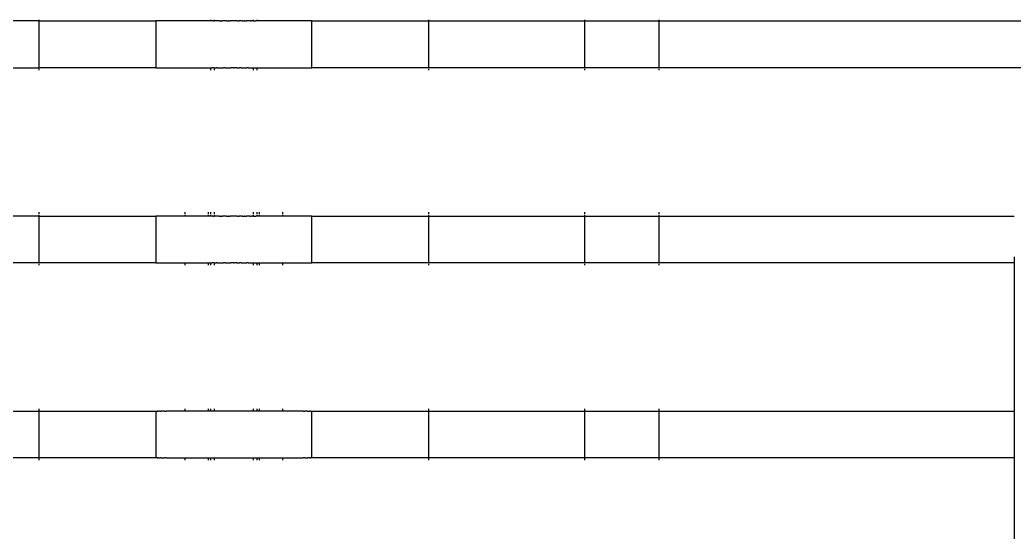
# Model space of a CAD drawing. Header units: millimetres. Extents: x -2916 to 2490, y 92 to 4100.
# Drawn here: x -6.9 to 247.9, y 2837.1 to 2968.4 of the extents above; entities that cross this region are included whole.
import ezdxf

# ---------------------------------------------------------------- set-up
doc = ezdxf.new("R2010")
doc.units = ezdxf.units.MM

msp = doc.modelspace()

# ---------------------------------------------------------------- linework, layer by layer
for p, q in [((-2.08, 2968.14), (-42.08, 2968.14)), ((-2.08, 2968.41), (-2.08, 2968.21)), ((-2.08, 2968.21), (-2.08, 2968.14)), ((-2.08, 2968.14), (27.92, 2968.14)), ((-2.08, 2968.14), (-2.08, 2956.14)), ((27.92, 2968.14), (27.92, 2956.14)), ((28.01, 2968.14), (27.92, 2968.14)), ((28.12, 2968.14), (28.01, 2968.14)), ((28.28, 2968.14), (28.12, 2968.14)), ((28.48, 2968.14), (28.28, 2968.14)), ((28.73, 2968.14), (28.48, 2968.14)), ((29.02, 2968.14), (28.73, 2968.14)), ((29.35, 2968.14), (29.02, 2968.14)), ((29.73, 2968.14), (29.35, 2968.14)), ((30.14, 2968.14), (29.73, 2968.14)), ((30.6, 2968.14), (30.14, 2968.14)), ((31.09, 2968.14), (30.6, 2968.14)), ((31.63, 2968.14), (31.09, 2968.14)), ((32.2, 2968.14), (31.63, 2968.14)), ((32.8, 2968.14), (32.2, 2968.14)), ((33.44, 2968.14), (32.8, 2968.14)), ((34.12, 2968.14), (33.44, 2968.14)), ((34.82, 2968.14), (34.12, 2968.14)), ((35.55, 2968.14), (34.82, 2968.14)), ((36.32, 2968.14), (35.55, 2968.14)), ((37.11, 2968.14), (36.32, 2968.14)), ((37.92, 2968.14), (37.11, 2968.14)), ((38.75, 2968.14), (37.92, 2968.14)), ((39.61, 2968.14), (38.75, 2968.14)), ((40.48, 2968.14), (39.61, 2968.14)), ((41.38, 2968.14), (40.48, 2968.14)), ((41.92, 2968.14), (41.38, 2968.14)), ((41.92, 2968.41), (41.92, 2968.21)), ((41.92, 2968.21), (41.92, 2968.14)), ((42.28, 2968.14), (41.92, 2968.14)), ((42.51, 2968.14), (42.28, 2968.14)), ((42.51, 2968.14), (42.92, 2968.14)), ((42.92, 2968.41), (42.92, 2968.21)), ((42.92, 2968.21), (42.92, 2968.14)), ((42.96, 2968.14), (42.92, 2968.14)), ((43.1, 2968.14), (42.96, 2968.14)), ((43.14, 2968.14), (43.1, 2968.14)), ((43.2, 2968.14), (43.14, 2968.14)), ((43.34, 2968.14), (43.2, 2968.14)), ((43.4, 2968.14), (43.34, 2968.14)), ((43.67, 2968.14), (43.4, 2968.14)), ((43.78, 2968.14), (43.67, 2968.14)), ((44.09, 2968.14), (43.78, 2968.14)), ((44.12, 2968.14), (44.09, 2968.14)), ((44.19, 2968.14), (44.12, 2968.14)), ((44.19, 2968.14), (44.59, 2968.14)), ((44.7, 2968.14), (44.59, 2968.14)), ((44.7, 2968.14), (45.07, 2968.14)), ((45.15, 2968.14), (45.07, 2968.14)), ((45.28, 2968.14), (45.15, 2968.14)), ((45.76, 2968.14), (45.28, 2968.14)), ((45.91, 2968.14), (45.76, 2968.14)), ((46.02, 2968.14), (45.91, 2968.14)), ((46.02, 2968.14), (46.44, 2968.14)), ((46.58, 2968.14), (46.44, 2968.14)), ((46.58, 2968.14), (46.97, 2968.14)), ((47.13, 2968.14), (46.97, 2968.14)), ((47.28, 2968.14), (47.13, 2968.14)), ((47.84, 2968.14), (47.28, 2968.14)), ((47.92, 2968.14), (47.84, 2968.14)), ((47.99, 2968.14), (47.92, 2968.14)), ((48.56, 2968.14), (47.99, 2968.14)), ((48.7, 2968.14), (48.56, 2968.14)), ((48.87, 2968.14), (48.7, 2968.14)), ((48.87, 2968.14), (49.26, 2968.14)), ((49.4, 2968.14), (49.26, 2968.14)), ((49.82, 2968.14), (49.4, 2968.14)), ((49.93, 2968.14), (49.82, 2968.14)), ((50.08, 2968.14), (49.93, 2968.14)), ((50.08, 2968.14), (50.56, 2968.14)), ((50.68, 2968.14), (50.56, 2968.14)), ((50.76, 2968.14), (50.68, 2968.14)), ((50.76, 2968.14), (51.14, 2968.14)), ((51.25, 2968.14), (51.14, 2968.14)), ((51.65, 2968.14), (51.25, 2968.14)), ((51.72, 2968.14), (51.65, 2968.14)), ((51.74, 2968.14), (51.72, 2968.14)), ((52.06, 2968.14), (51.74, 2968.14)), ((52.16, 2968.14), (52.06, 2968.14)), ((52.16, 2968.14), (52.44, 2968.14)), ((52.5, 2968.14), (52.44, 2968.14)), ((52.64, 2968.14), (52.5, 2968.14)), ((52.69, 2968.14), (52.64, 2968.14)), ((52.74, 2968.14), (52.69, 2968.14)), ((52.87, 2968.14), (52.74, 2968.14)), ((52.92, 2968.14), (52.87, 2968.14)), ((52.92, 2968.41), (52.92, 2968.21)), ((52.92, 2968.21), (52.92, 2968.14)), ((52.92, 2968.14), (53.33, 2968.14)), ((53.33, 2968.14), (53.55, 2968.14)), ((53.92, 2968.14), (53.55, 2968.14)), ((53.92, 2968.21), (53.92, 2968.41)), ((53.92, 2968.14), (53.92, 2968.21)), ((54.46, 2968.14), (53.92, 2968.14)), ((55.35, 2968.14), (54.46, 2968.14)), ((56.23, 2968.14), (55.35, 2968.14)), ((57.08, 2968.14), (56.23, 2968.14)), ((57.92, 2968.14), (57.08, 2968.14)), ((58.73, 2968.14), (57.92, 2968.14)), ((59.52, 2968.14), (58.73, 2968.14)), ((60.28, 2968.14), (59.52, 2968.14)), ((61.02, 2968.14), (60.28, 2968.14)), ((61.72, 2968.14), (61.02, 2968.14)), ((62.39, 2968.14), (61.72, 2968.14)), ((63.03, 2968.14), (62.39, 2968.14)), ((63.64, 2968.14), (63.03, 2968.14)), ((64.21, 2968.14), (63.64, 2968.14)), ((64.74, 2968.14), (64.21, 2968.14)), ((65.24, 2968.14), (64.74, 2968.14)), ((65.69, 2968.14), (65.24, 2968.14)), ((66.11, 2968.14), (65.69, 2968.14)), ((66.49, 2968.14), (66.11, 2968.14)), ((66.82, 2968.14), (66.49, 2968.14)), ((67.11, 2968.14), (66.82, 2968.14)), ((67.35, 2968.14), (67.11, 2968.14)), ((67.56, 2968.14), (67.35, 2968.14)), ((67.71, 2968.14), (67.56, 2968.14)), ((67.83, 2968.14), (67.71, 2968.14)), ((67.92, 2968.14), (67.83, 2968.14)), ((67.92, 2956.14), (67.92, 2968.14)), ((67.92, 2968.14), (97.92, 2968.14)), ((97.92, 2968.21), (97.92, 2968.41)), ((97.92, 2968.14), (97.92, 2968.21)), ((97.92, 2956.14), (97.92, 2968.14)), ((97.92, 2968.14), (137.92, 2968.14)), ((137.92, 2968.21), (137.92, 2968.41)), ((137.92, 2968.14), (137.92, 2968.21)), ((137.92, 2956.14), (137.92, 2968.14)), ((137.92, 2968.14), (156.6, 2968.14)), ((156.6, 2968.14), (156.66, 2968.14)), ((156.66, 2968.14), (156.84, 2968.14)), ((156.84, 2968.41), (156.84, 2968.21)), ((156.84, 2968.14), (156.84, 2968.21)), ((156.84, 2968.14), (156.84, 2956.14)), ((156.84, 2968.14), (299.14, 2968.14)), ((-42.08, 2956.14), (-2.08, 2956.14)), ((-2.08, 2956.14), (-2.08, 2956.11)), ((27.92, 2956.14), (-2.08, 2956.14)), ((-2.08, 2956.11), (-2.08, 2956.08)), ((27.92, 2956.14), (28.01, 2956.14)), ((28.01, 2956.14), (28.12, 2956.14)), ((28.12, 2956.14), (28.28, 2956.14)), ((28.28, 2956.14), (28.48, 2956.14)), ((28.48, 2956.14), (28.73, 2956.14)), ((28.73, 2956.14), (29.02, 2956.14)), ((29.02, 2956.14), (29.35, 2956.14)), ((29.35, 2956.14), (29.73, 2956.14)), ((29.73, 2956.14), (30.14, 2956.14)), ((30.14, 2956.14), (30.6, 2956.14)), ((30.6, 2956.14), (31.09, 2956.14)), ((31.09, 2956.14), (31.63, 2956.14)), ((31.63, 2956.14), (32.2, 2956.14)), ((32.2, 2956.14), (32.8, 2956.14)), ((32.8, 2956.14), (33.44, 2956.14)), ((33.44, 2956.14), (34.12, 2956.14)), ((34.12, 2956.14), (34.82, 2956.14)), ((34.82, 2956.14), (35.55, 2956.14)), ((35.55, 2956.14), (36.32, 2956.14)), ((36.32, 2956.14), (37.11, 2956.14)), ((37.11, 2956.14), (37.92, 2956.14)), ((37.92, 2956.14), (38.75, 2956.14)), ((38.75, 2956.14), (39.61, 2956.14)), ((39.61, 2956.14), (40.48, 2956.14)), ((40.48, 2956.14), (41.38, 2956.14)), ((41.38, 2956.14), (41.92, 2956.14)), ((41.92, 2956.14), (41.92, 2956.08)), ((41.92, 2956.14), (42.28, 2956.14)), ((42.51, 2956.14), (42.28, 2956.14)), ((42.92, 2956.14), (42.51, 2956.14)), ((42.92, 2956.14), (42.92, 2956.08)), ((42.92, 2956.14), (42.96, 2956.14)), ((42.96, 2956.14), (43.1, 2956.14)), ((43.1, 2956.14), (43.14, 2956.14)), ((43.14, 2956.14), (43.2, 2956.14)), ((43.2, 2956.14), (43.34, 2956.14)), ((43.34, 2956.14), (43.4, 2956.14)), ((43.67, 2956.14), (43.4, 2956.14)), ((43.67, 2956.14), (43.78, 2956.14)), ((43.78, 2956.14), (44.09, 2956.14)), ((44.09, 2956.14), (44.12, 2956.14)), ((44.12, 2956.14), (44.19, 2956.14)), ((44.19, 2956.14), (44.59, 2956.14)), ((44.59, 2956.14), (44.7, 2956.14)), ((44.7, 2956.14), (45.07, 2956.14)), ((45.07, 2956.14), (45.15, 2956.14)), ((45.15, 2956.14), (45.28, 2956.14)), ((45.76, 2956.14), (45.28, 2956.14)), ((45.76, 2956.14), (45.91, 2956.14)), ((45.91, 2956.14), (46.02, 2956.14)), ((46.02, 2956.14), (46.44, 2956.14)), ((46.44, 2956.14), (46.58, 2956.14)), ((46.58, 2956.14), (46.97, 2956.14)), ((46.97, 2956.14), (47.13, 2956.14)), ((47.28, 2956.14), (47.13, 2956.14)), ((47.84, 2956.14), (47.28, 2956.14)), ((47.84, 2956.14), (47.92, 2956.14)), ((47.92, 2956.14), (47.99, 2956.14)), ((48.56, 2956.14), (47.99, 2956.14)), ((48.7, 2956.14), (48.56, 2956.14)), ((48.7, 2956.14), (48.87, 2956.14)), ((48.87, 2956.14), (49.26, 2956.14)), ((49.26, 2956.14), (49.4, 2956.14)), ((49.82, 2956.14), (49.4, 2956.14)), ((49.82, 2956.14), (49.93, 2956.14)), ((49.93, 2956.14), (50.08, 2956.14)), ((50.08, 2956.14), (50.56, 2956.14)), ((50.56, 2956.14), (50.68, 2956.14)), ((50.68, 2956.14), (50.76, 2956.14)), ((50.76, 2956.14), (51.14, 2956.14)), ((51.14, 2956.14), (51.25, 2956.14)), ((51.65, 2956.14), (51.25, 2956.14)), ((51.65, 2956.14), (51.72, 2956.14)), ((51.72, 2956.14), (51.74, 2956.14)), ((51.74, 2956.14), (52.06, 2956.14)), ((52.06, 2956.14), (52.16, 2956.14)), ((52.16, 2956.14), (52.44, 2956.14)), ((52.44, 2956.14), (52.5, 2956.14)), ((52.5, 2956.14), (52.64, 2956.14)), ((52.64, 2956.14), (52.69, 2956.14)), ((52.69, 2956.14), (52.74, 2956.14)), ((52.74, 2956.14), (52.87, 2956.14)), ((52.87, 2956.14), (52.92, 2956.14)), ((52.92, 2956.14), (52.92, 2956.08)), ((52.92, 2956.14), (53.33, 2956.14)), ((53.33, 2956.14), (53.55, 2956.14)), ((53.55, 2956.14), (53.92, 2956.14)), ((53.92, 2956.08), (53.92, 2956.14)), ((53.92, 2956.14), (54.46, 2956.14)), ((54.46, 2956.14), (55.35, 2956.14)), ((55.35, 2956.14), (56.23, 2956.14)), ((56.23, 2956.14), (57.08, 2956.14)), ((57.08, 2956.14), (57.92, 2956.14)), ((57.92, 2956.14), (58.73, 2956.14)), ((58.73, 2956.14), (59.52, 2956.14)), ((59.52, 2956.14), (60.28, 2956.14)), ((60.28, 2956.14), (61.02, 2956.14)), ((61.02, 2956.14), (61.72, 2956.14)), ((61.72, 2956.14), (62.39, 2956.14)), ((62.39, 2956.14), (63.03, 2956.14)), ((63.03, 2956.14), (63.64, 2956.14)), ((63.64, 2956.14), (64.21, 2956.14)), ((64.21, 2956.14), (64.74, 2956.14)), ((64.74, 2956.14), (65.24, 2956.14)), ((65.24, 2956.14), (65.69, 2956.14)), ((65.69, 2956.14), (66.11, 2956.14)), ((66.11, 2956.14), (66.49, 2956.14)), ((66.49, 2956.14), (66.82, 2956.14)), ((66.82, 2956.14), (67.11, 2956.14)), ((67.11, 2956.14), (67.35, 2956.14)), ((67.35, 2956.14), (67.56, 2956.14)), ((67.56, 2956.14), (67.71, 2956.14)), ((67.71, 2956.14), (67.83, 2956.14)), ((67.83, 2956.14), (67.92, 2956.14)), ((97.92, 2956.14), (67.92, 2956.14)), ((97.92, 2956.1), (97.92, 2956.14)), ((137.92, 2956.14), (97.92, 2956.14)), ((97.92, 2956.08), (97.92, 2956.1)), ((137.92, 2956.11), (137.92, 2956.14)), ((156.6, 2956.14), (137.92, 2956.14)), ((137.92, 2956.08), (137.92, 2956.11)), ((156.66, 2956.14), (156.6, 2956.14)), ((156.84, 2956.14), (156.66, 2956.14)), ((156.84, 2956.14), (156.84, 2956.11)), ((299.14, 2956.14), (156.84, 2956.14)), ((156.84, 2956.11), (156.84, 2956.08)), ((-2.08, 2955.88), (-2.08, 2955.56)), ((41.92, 2955.88), (41.92, 2955.56)), ((42.92, 2955.88), (42.92, 2955.56)), ((52.92, 2955.88), (52.92, 2955.56)), ((53.92, 2955.56), (53.92, 2955.88)), ((97.92, 2955.56), (97.92, 2955.88)), ((137.92, 2955.56), (137.92, 2955.88)), ((156.84, 2955.88), (156.84, 2955.56)), ((-2.08, 2918.14), (-42.08, 2918.14)), ((-2.08, 2919.14), (-2.08, 2918.73)), ((-2.08, 2918.41), (-2.08, 2918.21)), ((-2.08, 2918.21), (-2.08, 2918.14)), ((-2.08, 2918.14), (27.92, 2918.14)), ((-2.08, 2918.14), (-2.08, 2906.14)), ((27.92, 2918.14), (27.92, 2906.14)), ((28.01, 2918.14), (27.92, 2918.14)), ((28.12, 2918.14), (28.01, 2918.14)), ((28.28, 2918.14), (28.12, 2918.14)), ((28.48, 2918.14), (28.28, 2918.14)), ((28.73, 2918.14), (28.48, 2918.14)), ((29.02, 2918.14), (28.73, 2918.14)), ((29.35, 2918.14), (29.02, 2918.14)), ((29.73, 2918.14), (29.35, 2918.14)), ((30.14, 2918.14), (29.73, 2918.14)), ((30.6, 2918.14), (30.14, 2918.14)), ((31.09, 2918.14), (30.6, 2918.14)), ((31.63, 2918.14), (31.09, 2918.14)), ((32.2, 2918.14), (31.63, 2918.14)), ((32.8, 2918.14), (32.2, 2918.14)), ((33.44, 2918.14), (32.8, 2918.14)), ((34.12, 2918.14), (33.44, 2918.14)), ((34.82, 2918.14), (34.12, 2918.14)), ((35.42, 2918.14), (34.82, 2918.14)), ((35.42, 2918.73), (35.42, 2919.14)), ((35.42, 2918.21), (35.42, 2918.41)), ((35.42, 2918.14), (35.42, 2918.21)), ((35.55, 2918.14), (35.42, 2918.14)), ((36.32, 2918.14), (35.55, 2918.14)), ((37.11, 2918.14), (36.32, 2918.14)), ((37.92, 2918.14), (37.11, 2918.14)), ((38.75, 2918.14), (37.92, 2918.14)), ((39.61, 2918.14), (38.75, 2918.14)), ((40.48, 2918.14), (39.61, 2918.14)), ((41.38, 2918.14), (40.48, 2918.14)), ((41.42, 2918.14), (41.38, 2918.14)), ((41.42, 2918.73), (41.42, 2919.14)), ((41.42, 2918.21), (41.42, 2918.41)), ((41.42, 2918.14), (41.42, 2918.21)), ((41.92, 2918.14), (41.42, 2918.14)), ((41.92, 2919.14), (41.92, 2918.73)), ((41.92, 2918.41), (41.92, 2918.21)), ((41.92, 2918.14), (41.92, 2918.21)), ((42.28, 2918.14), (41.92, 2918.14)), ((42.51, 2918.14), (42.28, 2918.14)), ((42.51, 2918.14), (42.92, 2918.14)), ((42.92, 2919.14), (42.92, 2918.73)), ((42.92, 2918.41), (42.92, 2918.21)), ((42.92, 2918.14), (42.92, 2918.21)), ((42.96, 2918.14), (42.92, 2918.14)), ((43.1, 2918.14), (42.96, 2918.14)), ((43.14, 2918.14), (43.1, 2918.14)), ((43.2, 2918.14), (43.14, 2918.14)), ((43.34, 2918.14), (43.2, 2918.14)), ((43.4, 2918.14), (43.34, 2918.14)), ((43.67, 2918.14), (43.4, 2918.14)), ((43.78, 2918.14), (43.67, 2918.14)), ((44.09, 2918.14), (43.78, 2918.14)), ((44.12, 2918.14), (44.09, 2918.14)), ((44.19, 2918.14), (44.12, 2918.14)), ((44.19, 2918.14), (44.59, 2918.14)), ((44.7, 2918.14), (44.59, 2918.14)), ((44.7, 2918.14), (45.07, 2918.14)), ((45.15, 2918.14), (45.07, 2918.14)), ((45.28, 2918.14), (45.15, 2918.14)), ((45.76, 2918.14), (45.28, 2918.14)), ((45.91, 2918.14), (45.76, 2918.14)), ((46.02, 2918.14), (45.91, 2918.14)), ((46.02, 2918.14), (46.44, 2918.14)), ((46.58, 2918.14), (46.44, 2918.14)), ((46.58, 2918.14), (46.97, 2918.14)), ((47.13, 2918.14), (46.97, 2918.14)), ((47.28, 2918.14), (47.13, 2918.14)), ((47.84, 2918.14), (47.28, 2918.14)), ((47.92, 2918.14), (47.84, 2918.14)), ((47.99, 2918.14), (47.92, 2918.14)), ((48.56, 2918.14), (47.99, 2918.14)), ((48.7, 2918.14), (48.56, 2918.14)), ((48.87, 2918.14), (48.7, 2918.14)), ((48.87, 2918.14), (49.26, 2918.14)), ((49.4, 2918.14), (49.26, 2918.14)), ((49.82, 2918.14), (49.4, 2918.14)), ((49.93, 2918.14), (49.82, 2918.14)), ((50.08, 2918.14), (49.93, 2918.14)), ((50.08, 2918.14), (50.56, 2918.14)), ((50.68, 2918.14), (50.56, 2918.14)), ((50.76, 2918.14), (50.68, 2918.14)), ((50.76, 2918.14), (51.14, 2918.14)), ((51.25, 2918.14), (51.14, 2918.14)), ((51.65, 2918.14), (51.25, 2918.14)), ((51.72, 2918.14), (51.65, 2918.14)), ((51.74, 2918.14), (51.72, 2918.14)), ((52.06, 2918.14), (51.74, 2918.14)), ((52.16, 2918.14), (52.06, 2918.14)), ((52.16, 2918.14), (52.44, 2918.14)), ((52.5, 2918.14), (52.44, 2918.14)), ((52.64, 2918.14), (52.5, 2918.14)), ((52.69, 2918.14), (52.64, 2918.14)), ((52.74, 2918.14), (52.69, 2918.14)), ((52.87, 2918.14), (52.74, 2918.14)), ((52.92, 2918.14), (52.87, 2918.14)), ((52.92, 2919.14), (52.92, 2918.73)), ((52.92, 2918.41), (52.92, 2918.21)), ((52.92, 2918.14), (52.92, 2918.21)), ((52.92, 2918.14), (53.33, 2918.14)), ((53.33, 2918.14), (53.55, 2918.14)), ((53.92, 2918.14), (53.55, 2918.14)), ((53.92, 2918.73), (53.92, 2919.14)), ((53.92, 2918.21), (53.92, 2918.41)), ((53.92, 2918.14), (53.92, 2918.21)), ((54.42, 2918.14), (53.92, 2918.14)), ((54.42, 2919.14), (54.42, 2918.73)), ((54.42, 2918.41), (54.42, 2918.21)), ((54.42, 2918.14), (54.42, 2918.21)), ((54.46, 2918.14), (54.42, 2918.14)), ((55.35, 2918.14), (54.46, 2918.14)), ((56.23, 2918.14), (55.35, 2918.14)), ((57.08, 2918.14), (56.23, 2918.14)), ((57.92, 2918.14), (57.08, 2918.14)), ((58.73, 2918.14), (57.92, 2918.14)), ((59.52, 2918.14), (58.73, 2918.14)), ((60.28, 2918.14), (59.52, 2918.14)), ((60.42, 2918.14), (60.28, 2918.14)), ((60.42, 2919.14), (60.42, 2918.73)), ((60.42, 2918.41), (60.42, 2918.21)), ((60.42, 2918.14), (60.42, 2918.21)), ((61.02, 2918.14), (60.42, 2918.14)), ((61.72, 2918.14), (61.02, 2918.14)), ((62.39, 2918.14), (61.72, 2918.14)), ((63.03, 2918.14), (62.39, 2918.14)), ((63.64, 2918.14), (63.03, 2918.14)), ((64.21, 2918.14), (63.64, 2918.14)), ((64.74, 2918.14), (64.21, 2918.14)), ((65.24, 2918.14), (64.74, 2918.14)), ((65.69, 2918.14), (65.24, 2918.14)), ((66.11, 2918.14), (65.69, 2918.14)), ((66.49, 2918.14), (66.11, 2918.14)), ((66.82, 2918.14), (66.49, 2918.14)), ((67.11, 2918.14), (66.82, 2918.14)), ((67.35, 2918.14), (67.11, 2918.14)), ((67.56, 2918.14), (67.35, 2918.14)), ((67.71, 2918.14), (67.56, 2918.14)), ((67.83, 2918.14), (67.71, 2918.14)), ((67.92, 2918.14), (67.83, 2918.14)), ((67.92, 2906.14), (67.92, 2918.14)), ((67.92, 2918.14), (97.92, 2918.14)), ((97.92, 2918.73), (97.92, 2919.14)), ((97.92, 2918.21), (97.92, 2918.41)), ((97.92, 2918.14), (97.92, 2918.21)), ((97.92, 2906.14), (97.92, 2918.14)), ((97.92, 2918.14), (137.92, 2918.14)), ((137.92, 2918.73), (137.92, 2919.14)), ((137.92, 2918.21), (137.92, 2918.41)), ((137.92, 2918.14), (137.92, 2918.21)), ((137.92, 2906.14), (137.92, 2918.14)), ((137.92, 2918.14), (156.6, 2918.14)), ((156.6, 2918.14), (156.66, 2918.14)), ((156.66, 2918.14), (156.84, 2918.14)), ((156.84, 2919.14), (156.84, 2918.73)), ((156.84, 2918.41), (156.84, 2918.18)), ((156.84, 2918.18), (156.84, 2918.14)), ((156.84, 2918.14), (156.84, 2906.14)), ((156.84, 2918.14), (247.92, 2918.14)), ((247.92, 2907.66), (247.92, 2906.14)), ((-2.08, 2906.14), (-32.64, 2906.14)), ((-2.08, 2906.14), (-2.08, 2906.12)), ((27.92, 2906.14), (-2.08, 2906.14)), ((-2.08, 2906.12), (-2.08, 2906.08)), ((-2.08, 2905.88), (-2.08, 2905.56)), ((27.92, 2906.14), (28.01, 2906.14)), ((28.01, 2906.14), (28.12, 2906.14)), ((28.12, 2906.14), (28.28, 2906.14)), ((28.28, 2906.14), (28.48, 2906.14)), ((28.48, 2906.14), (28.73, 2906.14)), ((28.73, 2906.14), (29.02, 2906.14)), ((29.02, 2906.14), (29.35, 2906.14)), ((29.35, 2906.14), (29.73, 2906.14)), ((29.73, 2906.14), (30.14, 2906.14)), ((30.14, 2906.14), (30.6, 2906.14)), ((30.6, 2906.14), (31.09, 2906.14)), ((31.09, 2906.14), (31.63, 2906.14)), ((31.63, 2906.14), (32.2, 2906.14)), ((32.2, 2906.14), (32.8, 2906.14)), ((32.8, 2906.14), (33.44, 2906.14)), ((33.44, 2906.14), (34.12, 2906.14)), ((34.12, 2906.14), (34.82, 2906.14)), ((34.82, 2906.14), (35.42, 2906.14)), ((35.42, 2906.08), (35.42, 2906.14)), ((35.42, 2906.14), (35.55, 2906.14)), ((35.42, 2905.56), (35.42, 2905.88)), ((35.55, 2906.14), (36.32, 2906.14)), ((36.32, 2906.14), (37.11, 2906.14)), ((37.11, 2906.14), (37.92, 2906.14)), ((37.92, 2906.14), (38.75, 2906.14)), ((38.75, 2906.14), (39.61, 2906.14)), ((39.61, 2906.14), (40.48, 2906.14)), ((40.48, 2906.14), (41.38, 2906.14)), ((41.38, 2906.14), (41.42, 2906.14)), ((41.42, 2906.08), (41.42, 2906.14)), ((41.42, 2906.14), (41.92, 2906.14)), ((41.42, 2905.56), (41.42, 2905.88)), ((41.92, 2906.14), (41.92, 2906.08)), ((41.92, 2906.14), (42.28, 2906.14)), ((41.92, 2905.88), (41.92, 2905.56)), ((42.51, 2906.14), (42.28, 2906.14)), ((42.92, 2906.14), (42.51, 2906.14)), ((42.92, 2906.14), (42.92, 2906.08)), ((42.92, 2906.14), (42.96, 2906.14)), ((42.92, 2905.88), (42.92, 2905.56)), ((42.96, 2906.14), (43.1, 2906.14)), ((43.1, 2906.14), (43.14, 2906.14)), ((43.14, 2906.14), (43.2, 2906.14)), ((43.2, 2906.14), (43.34, 2906.14)), ((43.34, 2906.14), (43.4, 2906.14)), ((43.67, 2906.14), (43.4, 2906.14)), ((43.67, 2906.14), (43.78, 2906.14)), ((43.78, 2906.14), (44.09, 2906.14)), ((44.09, 2906.14), (44.12, 2906.14)), ((44.12, 2906.14), (44.19, 2906.14)), ((44.19, 2906.14), (44.59, 2906.14)), ((44.59, 2906.14), (44.7, 2906.14)), ((44.7, 2906.14), (45.07, 2906.14)), ((45.07, 2906.14), (45.15, 2906.14)), ((45.15, 2906.14), (45.28, 2906.14)), ((45.76, 2906.14), (45.28, 2906.14)), ((45.76, 2906.14), (45.91, 2906.14)), ((45.91, 2906.14), (46.02, 2906.14)), ((46.02, 2906.14), (46.44, 2906.14)), ((46.44, 2906.14), (46.58, 2906.14)), ((46.58, 2906.14), (46.97, 2906.14)), ((46.97, 2906.14), (47.13, 2906.14)), ((47.28, 2906.14), (47.13, 2906.14)), ((47.84, 2906.14), (47.28, 2906.14)), ((47.84, 2906.14), (47.92, 2906.14)), ((47.92, 2906.14), (47.99, 2906.14)), ((48.56, 2906.14), (47.99, 2906.14)), ((48.7, 2906.14), (48.56, 2906.14)), ((48.7, 2906.14), (48.87, 2906.14)), ((48.87, 2906.14), (49.26, 2906.14)), ((49.26, 2906.14), (49.4, 2906.14)), ((49.82, 2906.14), (49.4, 2906.14)), ((49.82, 2906.14), (49.93, 2906.14)), ((49.93, 2906.14), (50.08, 2906.14)), ((50.08, 2906.14), (50.56, 2906.14)), ((50.56, 2906.14), (50.68, 2906.14)), ((50.68, 2906.14), (50.76, 2906.14)), ((50.76, 2906.14), (51.14, 2906.14)), ((51.14, 2906.14), (51.25, 2906.14)), ((51.65, 2906.14), (51.25, 2906.14)), ((51.65, 2906.14), (51.72, 2906.14)), ((51.72, 2906.14), (51.74, 2906.14)), ((51.74, 2906.14), (52.06, 2906.14)), ((52.06, 2906.14), (52.16, 2906.14)), ((52.16, 2906.14), (52.44, 2906.14)), ((52.44, 2906.14), (52.5, 2906.14)), ((52.5, 2906.14), (52.64, 2906.14)), ((52.64, 2906.14), (52.69, 2906.14)), ((52.69, 2906.14), (52.74, 2906.14)), ((52.74, 2906.14), (52.87, 2906.14)), ((52.87, 2906.14), (52.92, 2906.14)), ((52.92, 2906.14), (52.92, 2906.08)), ((52.92, 2906.14), (53.33, 2906.14)), ((52.92, 2905.88), (52.92, 2905.56)), ((53.33, 2906.14), (53.55, 2906.14)), ((53.55, 2906.14), (53.92, 2906.14)), ((53.92, 2906.08), (53.92, 2906.14)), ((53.92, 2906.14), (54.42, 2906.14)), ((53.92, 2905.56), (53.92, 2905.88)), ((54.42, 2906.14), (54.42, 2906.08)), ((54.42, 2906.14), (54.46, 2906.14)), ((54.42, 2905.88), (54.42, 2905.56)), ((54.46, 2906.14), (55.35, 2906.14)), ((55.35, 2906.14), (56.23, 2906.14)), ((56.23, 2906.14), (57.08, 2906.14)), ((57.08, 2906.14), (57.92, 2906.14)), ((57.92, 2906.14), (58.73, 2906.14)), ((58.73, 2906.14), (59.52, 2906.14)), ((59.52, 2906.14), (60.28, 2906.14)), ((60.28, 2906.14), (60.42, 2906.14)), ((60.42, 2906.14), (60.42, 2906.08)), ((60.42, 2906.14), (61.02, 2906.14)), ((60.42, 2905.88), (60.42, 2905.56)), ((61.02, 2906.14), (61.72, 2906.14)), ((61.72, 2906.14), (62.39, 2906.14)), ((62.39, 2906.14), (63.03, 2906.14)), ((63.03, 2906.14), (63.64, 2906.14)), ((63.64, 2906.14), (64.21, 2906.14)), ((64.21, 2906.14), (64.74, 2906.14)), ((64.74, 2906.14), (65.24, 2906.14)), ((65.24, 2906.14), (65.69, 2906.14)), ((65.69, 2906.14), (66.11, 2906.14)), ((66.11, 2906.14), (66.49, 2906.14)), ((66.49, 2906.14), (66.82, 2906.14)), ((66.82, 2906.14), (67.11, 2906.14)), ((67.11, 2906.14), (67.35, 2906.14)), ((67.35, 2906.14), (67.56, 2906.14)), ((67.56, 2906.14), (67.71, 2906.14)), ((67.71, 2906.14), (67.83, 2906.14)), ((67.83, 2906.14), (67.92, 2906.14)), ((97.92, 2906.14), (67.92, 2906.14)), ((97.92, 2906.11), (97.92, 2906.14)), ((137.92, 2906.14), (97.92, 2906.14)), ((97.92, 2906.08), (97.92, 2906.11)), ((97.92, 2905.56), (97.92, 2905.88)), ((137.92, 2906.11), (137.92, 2906.14)), ((156.6, 2906.14), (137.92, 2906.14)), ((137.92, 2906.08), (137.92, 2906.11)), ((137.92, 2905.56), (137.92, 2905.88)), ((156.66, 2906.14), (156.6, 2906.14)), ((156.84, 2906.14), (156.66, 2906.14)), ((156.84, 2906.14), (156.84, 2906.11)), ((247.92, 2906.14), (156.84, 2906.14)), ((156.84, 2906.11), (156.84, 2906.08)), ((156.84, 2905.88), (156.84, 2905.56)), ((247.92, 2906.14), (247.92, 2906.11)), ((247.92, 2906.11), (247.92, 2906.08)), ((247.92, 2906.08), (247.92, 2905.88)), ((247.92, 2905.88), (247.92, 2905.56)), ((247.92, 2905.56), (247.92, 2905.14)), ((247.92, 2905.14), (247.92, 2904.66)), ((247.92, 2904.66), (247.92, 2904.53)), ((247.92, 2904.53), (247.92, 2904.14)), ((247.92, 2904.14), (247.92, 2870.14)), ((247.92, 2870.14), (247.92, 2869.76)), ((247.92, 2869.76), (247.92, 2869.63)), ((247.92, 2869.63), (247.92, 2869.14)), ((-42.08, 2868.14), (-2.08, 2868.14)), ((-2.08, 2868.73), (-2.08, 2868.41)), ((-2.08, 2868.41), (-2.08, 2868.21)), ((-2.08, 2868.14), (-2.08, 2856.14)), ((-2.08, 2868.14), (27.92, 2868.14)), ((27.92, 2868.14), (27.92, 2856.14)), ((27.92, 2868.14), (28.01, 2868.14)), ((28.01, 2868.14), (28.12, 2868.14)), ((28.12, 2868.14), (28.28, 2868.14)), ((28.48, 2868.14), (28.28, 2868.14)), ((28.48, 2868.14), (28.73, 2868.14)), ((29.02, 2868.14), (28.73, 2868.14)), ((29.02, 2868.14), (29.35, 2868.14)), ((29.73, 2868.14), (29.35, 2868.14)), ((30.14, 2868.14), (29.73, 2868.14)), ((30.14, 2868.14), (30.6, 2868.14)), ((31.09, 2868.14), (30.6, 2868.14)), ((31.63, 2868.14), (31.09, 2868.14)), ((32.2, 2868.14), (31.63, 2868.14)), ((32.8, 2868.14), (32.2, 2868.14)), ((33.44, 2868.14), (32.8, 2868.14)), ((34.12, 2868.14), (33.44, 2868.14)), ((34.82, 2868.14), (34.12, 2868.14)), ((35.42, 2868.14), (34.82, 2868.14)), ((35.42, 2868.41), (35.42, 2868.73)), ((35.42, 2868.21), (35.42, 2868.41)), ((35.42, 2868.14), (35.42, 2868.18)), ((35.55, 2868.14), (35.42, 2868.14)), ((36.32, 2868.14), (35.55, 2868.14)), ((37.11, 2868.14), (36.32, 2868.14)), ((37.92, 2868.14), (37.11, 2868.14)), ((38.75, 2868.14), (37.92, 2868.14)), ((39.61, 2868.14), (38.75, 2868.14)), ((40.48, 2868.14), (39.61, 2868.14)), ((41.38, 2868.14), (40.48, 2868.14)), ((41.42, 2868.14), (41.38, 2868.14)), ((41.42, 2868.41), (41.42, 2868.73)), ((41.42, 2868.21), (41.42, 2868.41)), ((41.42, 2868.14), (41.42, 2868.18)), ((42.28, 2868.14), (41.42, 2868.14)), ((41.92, 2868.73), (41.92, 2868.41)), ((41.92, 2868.41), (41.92, 2868.21)), ((43.2, 2868.14), (42.28, 2868.14)), ((42.92, 2868.73), (42.92, 2868.41)), ((42.92, 2868.41), (42.92, 2868.21)), ((43.4, 2868.14), (43.2, 2868.14)), ((44.13, 2868.14), (43.4, 2868.14)), ((44.7, 2868.14), (44.13, 2868.14)), ((45.07, 2868.14), (44.7, 2868.14)), ((45.28, 2868.14), (45.07, 2868.14)), ((46.02, 2868.14), (45.28, 2868.14)), ((46.97, 2868.14), (46.02, 2868.14)), ((47.92, 2868.14), (46.97, 2868.14)), ((48.56, 2868.14), (47.92, 2868.14)), ((48.87, 2868.14), (48.56, 2868.14)), ((49.26, 2868.14), (48.87, 2868.14)), ((49.4, 2868.14), (49.26, 2868.14)), ((49.82, 2868.14), (49.4, 2868.14)), ((50.68, 2868.14), (49.82, 2868.14)), ((50.76, 2868.14), (50.68, 2868.14)), ((51.7, 2868.14), (50.76, 2868.14)), ((52.08, 2868.14), (51.7, 2868.14)), ((52.63, 2868.14), (52.08, 2868.14)), ((52.86, 2868.14), (52.63, 2868.14)), ((53.55, 2868.14), (52.86, 2868.14)), ((52.92, 2868.73), (52.92, 2868.41)), ((52.92, 2868.41), (52.92, 2868.21)), ((54.46, 2868.14), (53.55, 2868.14)), ((53.92, 2868.41), (53.92, 2868.73)), ((53.92, 2868.21), (53.92, 2868.41)), ((54.42, 2868.73), (54.42, 2868.41)), ((54.42, 2868.41), (54.42, 2868.21)), ((55.35, 2868.14), (54.46, 2868.14)), ((56.23, 2868.14), (55.35, 2868.14)), ((57.08, 2868.14), (56.23, 2868.14)), ((57.92, 2868.14), (57.08, 2868.14)), ((58.73, 2868.14), (57.92, 2868.14)), ((59.52, 2868.14), (58.73, 2868.14)), ((60.28, 2868.14), (59.52, 2868.14)), ((61.02, 2868.14), (60.28, 2868.14)), ((60.42, 2868.73), (60.42, 2868.41)), ((60.42, 2868.41), (60.42, 2868.21)), ((61.72, 2868.14), (61.02, 2868.14)), ((62.39, 2868.14), (61.72, 2868.14)), ((63.03, 2868.14), (62.39, 2868.14)), ((63.64, 2868.14), (63.03, 2868.14)), ((64.21, 2868.14), (63.64, 2868.14)), ((64.74, 2868.14), (64.21, 2868.14)), ((65.24, 2868.14), (64.74, 2868.14)), ((65.69, 2868.14), (65.24, 2868.14)), ((65.69, 2868.14), (66.11, 2868.14)), ((66.49, 2868.14), (66.11, 2868.14)), ((66.82, 2868.14), (66.49, 2868.14)), ((66.82, 2868.14), (67.11, 2868.14)), ((67.11, 2868.14), (67.35, 2868.14)), ((67.56, 2868.14), (67.35, 2868.14)), ((67.56, 2868.14), (67.71, 2868.14)), ((67.71, 2868.14), (67.83, 2868.14)), ((67.83, 2868.14), (67.92, 2868.14)), ((67.92, 2856.14), (67.92, 2868.14)), ((67.92, 2868.14), (97.92, 2868.14)), ((97.92, 2868.41), (97.92, 2868.73)), ((97.92, 2868.21), (97.92, 2868.41)), ((97.92, 2868.14), (97.92, 2868.21)), ((97.92, 2856.14), (97.92, 2868.14)), ((97.92, 2868.14), (137.92, 2868.14)), ((137.92, 2868.41), (137.92, 2868.73)), ((137.92, 2868.21), (137.92, 2868.41)), ((137.92, 2868.14), (137.92, 2868.21)), ((137.92, 2856.14), (137.92, 2868.14)), ((137.92, 2868.14), (156.6, 2868.14)), ((156.6, 2868.14), (156.66, 2868.14)), ((156.66, 2868.14), (156.84, 2868.14)), ((156.84, 2868.73), (156.84, 2868.41)), ((156.84, 2868.41), (156.84, 2868.21)), ((156.84, 2868.21), (156.84, 2868.17)), ((156.84, 2868.17), (156.84, 2868.14)), ((156.84, 2868.14), (156.84, 2856.14)), ((156.84, 2868.14), (247.92, 2868.14)), ((247.92, 2869.14), (247.92, 2868.73)), ((247.92, 2868.73), (247.92, 2868.41)), ((247.92, 2868.41), (247.92, 2868.21)), ((247.92, 2868.21), (247.92, 2868.14)), ((247.92, 2868.14), (247.92, 2856.14)), ((-2.08, 2856.14), (-42.08, 2856.14)), ((27.92, 2856.14), (-2.08, 2856.14)), ((-2.08, 2856.08), (-2.08, 2855.88)), ((-2.08, 2855.88), (-2.08, 2855.56)), ((28.01, 2856.14), (27.92, 2856.14)), ((28.12, 2856.14), (28.01, 2856.14)), ((28.28, 2856.14), (28.12, 2856.14)), ((28.28, 2856.14), (28.48, 2856.14)), ((28.73, 2856.14), (28.48, 2856.14)), ((28.73, 2856.14), (29.02, 2856.14)), ((29.35, 2856.14), (29.02, 2856.14)), ((29.35, 2856.14), (29.73, 2856.14)), ((29.73, 2856.14), (30.14, 2856.14)), ((30.6, 2856.14), (30.14, 2856.14)), ((30.6, 2856.14), (31.09, 2856.14)), ((31.09, 2856.14), (31.63, 2856.14)), ((31.63, 2856.14), (32.2, 2856.14)), ((32.2, 2856.14), (32.8, 2856.14)), ((32.8, 2856.14), (33.44, 2856.14)), ((33.44, 2856.14), (34.12, 2856.14)), ((34.12, 2856.14), (34.82, 2856.14)), ((34.82, 2856.14), (35.55, 2856.14)), ((35.42, 2855.88), (35.42, 2856.08)), ((35.42, 2855.56), (35.42, 2855.88)), ((35.55, 2856.14), (36.32, 2856.14)), ((36.32, 2856.14), (37.11, 2856.14)), ((37.11, 2856.14), (37.92, 2856.14)), ((37.92, 2856.14), (38.75, 2856.14)), ((38.75, 2856.14), (39.61, 2856.14)), ((39.61, 2856.14), (40.48, 2856.14)), ((40.48, 2856.14), (41.38, 2856.14)), ((41.38, 2856.14), (42.28, 2856.14)), ((41.42, 2855.88), (41.42, 2856.08)), ((41.42, 2855.56), (41.42, 2855.88)), ((41.92, 2856.08), (41.92, 2855.88)), ((41.92, 2855.88), (41.92, 2855.56)), ((42.28, 2856.14), (42.92, 2856.14)), ((42.92, 2856.14), (42.92, 2856.11)), ((42.92, 2856.14), (43.14, 2856.14)), ((42.92, 2856.08), (42.92, 2855.88)), ((42.92, 2855.88), (42.92, 2855.56)), ((43.14, 2856.14), (43.2, 2856.14)), ((43.2, 2856.14), (44.13, 2856.14)), ((44.13, 2856.14), (44.19, 2856.14)), ((44.19, 2856.14), (45.07, 2856.14)), ((45.07, 2856.14), (45.91, 2856.14)), ((45.91, 2856.14), (46.02, 2856.14)), ((46.02, 2856.14), (46.97, 2856.14)), ((46.97, 2856.14), (47.84, 2856.14)), ((47.84, 2856.14), (47.92, 2856.14)), ((47.92, 2856.14), (47.99, 2856.14)), ((47.99, 2856.14), (48.87, 2856.14)), ((48.87, 2856.14), (49.82, 2856.14)), ((49.82, 2856.14), (49.93, 2856.14)), ((49.93, 2856.14), (50.06, 2856.14)), ((50.06, 2856.14), (50.76, 2856.14)), ((50.76, 2856.14), (51.65, 2856.14)), ((51.65, 2856.14), (51.7, 2856.14)), ((51.7, 2856.14), (51.74, 2856.14)), ((51.74, 2856.14), (52.63, 2856.14)), ((52.63, 2856.14), (52.92, 2856.14)), ((52.92, 2856.14), (52.92, 2856.1)), ((52.92, 2856.14), (53.55, 2856.14)), ((52.92, 2856.08), (52.92, 2855.88)), ((52.92, 2855.88), (52.92, 2855.56)), ((53.55, 2856.14), (54.42, 2856.14)), ((53.92, 2855.88), (53.92, 2856.08)), ((53.92, 2855.56), (53.92, 2855.88)), ((54.42, 2856.14), (54.42, 2856.11)), ((54.42, 2856.14), (54.46, 2856.14)), ((54.42, 2856.08), (54.42, 2855.88)), ((54.42, 2855.88), (54.42, 2855.56)), ((54.46, 2856.14), (55.35, 2856.14)), ((55.35, 2856.14), (56.23, 2856.14)), ((56.23, 2856.14), (57.08, 2856.14)), ((57.08, 2856.14), (57.92, 2856.14)), ((57.92, 2856.14), (58.73, 2856.14)), ((58.73, 2856.14), (59.52, 2856.14)), ((59.52, 2856.14), (60.28, 2856.14)), ((60.28, 2856.14), (61.02, 2856.14)), ((60.42, 2856.08), (60.42, 2855.88)), ((60.42, 2855.88), (60.42, 2855.56)), ((61.02, 2856.14), (61.72, 2856.14)), ((61.72, 2856.14), (62.39, 2856.14)), ((62.39, 2856.14), (63.03, 2856.14)), ((63.03, 2856.14), (63.64, 2856.14)), ((63.64, 2856.14), (64.21, 2856.14)), ((64.21, 2856.14), (64.74, 2856.14)), ((64.74, 2856.14), (65.24, 2856.14)), ((65.24, 2856.14), (65.69, 2856.14)), ((66.11, 2856.14), (65.69, 2856.14)), ((66.11, 2856.14), (66.49, 2856.14)), ((66.49, 2856.14), (66.82, 2856.14)), ((67.11, 2856.14), (66.82, 2856.14)), ((67.35, 2856.14), (67.11, 2856.14)), ((67.35, 2856.14), (67.56, 2856.14)), ((67.71, 2856.14), (67.56, 2856.14)), ((67.83, 2856.14), (67.71, 2856.14)), ((67.92, 2856.14), (67.83, 2856.14)), ((97.92, 2856.14), (67.92, 2856.14)), ((97.92, 2856.12), (97.92, 2856.14)), ((137.92, 2856.14), (97.92, 2856.14)), ((97.92, 2856.08), (97.92, 2856.12)), ((97.92, 2855.88), (97.92, 2856.08)), ((97.92, 2855.56), (97.92, 2855.88)), ((137.92, 2856.11), (137.92, 2856.14)), ((156.6, 2856.14), (137.92, 2856.14)), ((137.92, 2856.08), (137.92, 2856.11)), ((137.92, 2855.88), (137.92, 2856.08)), ((137.92, 2855.56), (137.92, 2855.88)), ((156.66, 2856.14), (156.6, 2856.14)), ((156.84, 2856.14), (156.66, 2856.14)), ((156.84, 2856.14), (156.84, 2856.11)), ((247.92, 2856.14), (156.84, 2856.14)), ((156.84, 2856.11), (156.84, 2856.08)), ((156.84, 2856.08), (156.84, 2855.88)), ((156.84, 2855.88), (156.84, 2855.56)), ((247.92, 2856.14), (247.92, 2856.11)), ((247.92, 2856.11), (247.92, 2856.08)), ((247.92, 2856.08), (247.92, 2855.88)), ((247.92, 2855.88), (247.92, 2855.56)), ((247.92, 2855.56), (247.92, 2855.14)), ((247.92, 2855.14), (247.92, 2854.66)), ((247.92, 2854.66), (247.92, 2854.53)), ((247.92, 2854.53), (247.92, 2854.14)), ((247.92, 2854.14), (247.92, 2820.14))]:
    msp.add_line(p, q)

doc.saveas('drawing.dxf')
